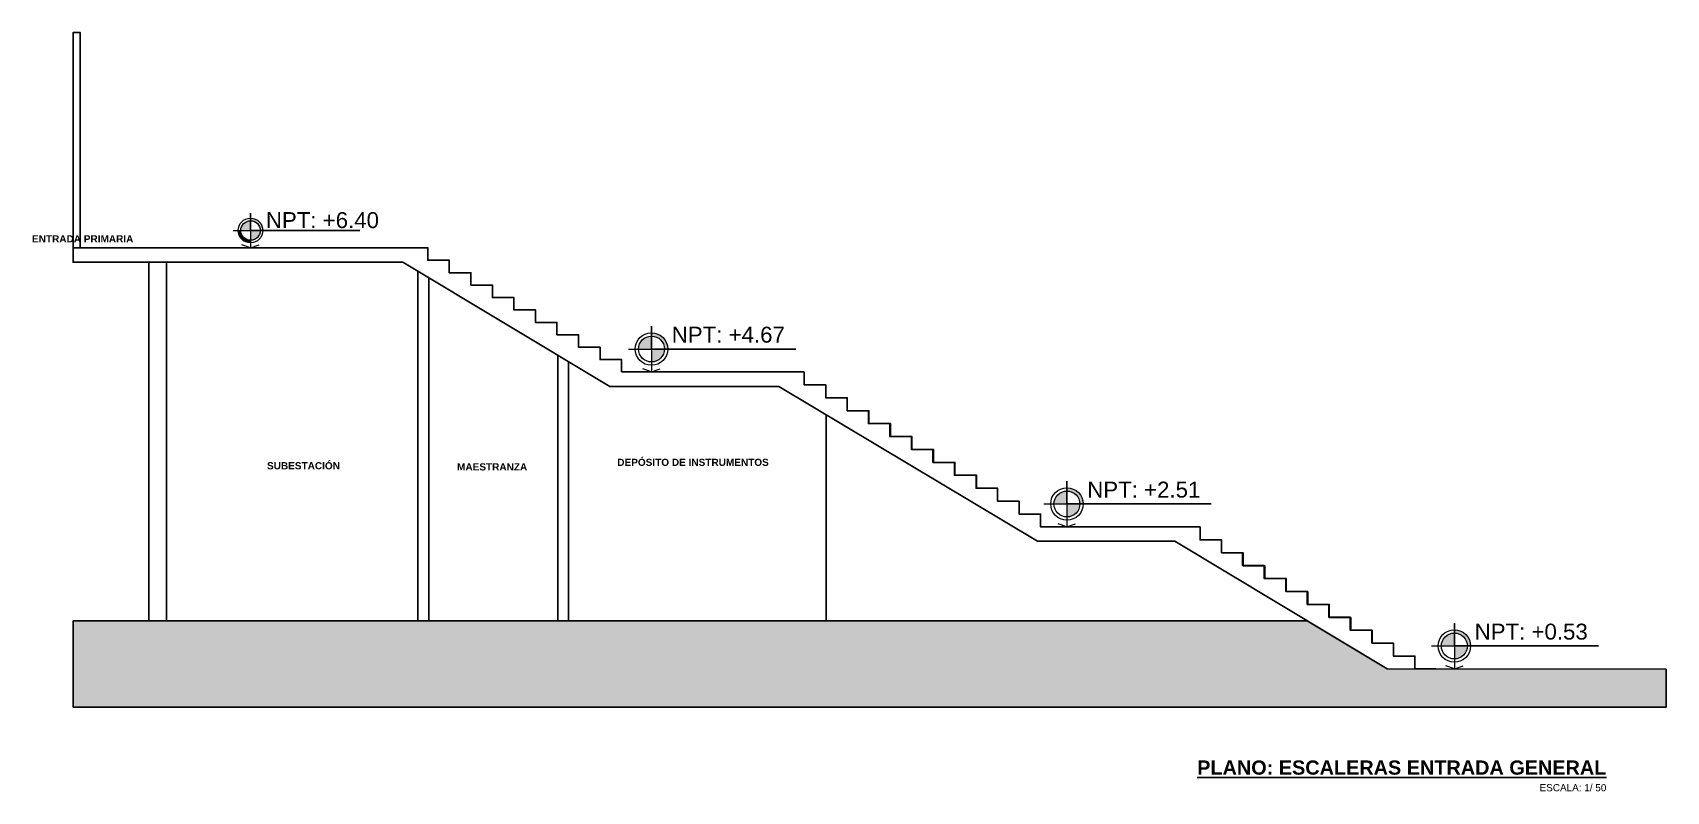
# Model space of a CAD drawing. Header units: metres. Extents: x 28 to 239, y -1 to 113.
# Drawn here: x 213.39 to 236.15, y 35.19 to 45.77 of the extents above; entities that cross this region are included whole.
import ezdxf
from ezdxf.enums import TextEntityAlignment as Align

# ---------------------------------------------------------------- set-up
doc = ezdxf.new("R2010")
doc.units = ezdxf.units.M
for name, color, linetype, lineweight in [('GRAFO01', 7, 'Continuous', 0), ('TEXTO 100', 7, 'Continuous', 20), ('TEXTO PETER', 7, 'Continuous', 25), ('TEXTOS-SUBTITULO', 7, 'Continuous', 30)]:
    doc.layers.add(name, color=color, linetype=linetype, lineweight=lineweight)
doc.layers.add('Terreno & Paisaje - Terrenos_Pen_No__169', color=7, linetype='Continuous', lineweight=13, true_color=0x68b353)
doc.styles.add('JOS', font='arial.ttf', dxfattribs={"height": 1})
doc.styles.add('PETER - TITULOS', font='swisse.ttf')
doc.styles.add('TURBO_BASS', font='swisseb.ttf')

msp = doc.modelspace()

# ---------------------------------------------------------------- hatches: boundary and pattern name
at = {"layer": 'Terreno & Paisaje - Terrenos_Pen_No__169', "linetype": 'Continuous', "true_color": 0x636466}
h = msp.add_hatch(dxfattribs=at)
h.set_pattern_fill('EARTH', color=251, scale=0.04, angle=90, style=0)
h.set_pattern_definition([(90, (284.8544439419651, -326.9612622742914), (-0.254, 0.254), [0.254, -0.254]), (90, (284.7591939419651, -326.9612622742914), (-0.254, 0.254), [0.254, -0.254]), (90, (284.6639439419652, -326.9612622742914), (-0.254, 0.254), [0.254, -0.254]), (180, (284.6321939419652, -326.9295122742914), (-0.254, -0.254), [0.254, -0.254]), (180, (284.6321939419652, -326.8342622742913), (-0.254, -0.254), [0.254, -0.254]), (180, (284.6321939419652, -326.7390122742914), (-0.254, -0.254), [0.254, -0.254])])
h.paths.add_polyline_path([(236.1540712792626, 36.36844081535043), (236.1540712792626, 36.89844081535034), (233.2021619714336, 36.89948717578536), (233.2009851012573, 36.89906163006514), (233.1997666355232, 36.89948802485776), (232.2627155698966, 36.89982018044196), (231.1505192407351, 37.56844081535036), (213.9552686557211, 37.56844081535036), (213.9552686557211, 36.36844081535043)])
at = {"layer": 'TEXTO 100', "ltscale": 1.3}
h = msp.add_hatch(color=256, dxfattribs=at)
edge = h.paths.add_edge_path()
edge.add_line((216.5652727419663, 43.0104598033015), (216.4287063771309, 43.01045980545729))
edge.add_line((216.4287063771309, 43.01045980545723), (216.4287063771309, 42.87389344089172))
edge.add_arc((216.4287063783445, 43.01045980545723), 0.1365663645655446, 269.9999994913017, 359.9999990956475)
edge = h.paths.add_edge_path()
edge.add_arc((216.4287063780749, 43.0104598033015), 0.1365663667210984, 90.00000039565421, 180)
edge.add_line((216.2921400122966, 43.0104598033015), (216.428706377132, 43.01045980545729))
edge.add_line((216.4287063771309, 43.01045980545723), (216.4287063771309, 43.14702617002274))
edge = h.paths.add_edge_path()
edge.add_line((216.4287063771309, 43.18187300504587), (216.4287063771309, 43.14702617002274))
edge.add_arc((216.428706376189, 43.0104598033015), 0.1365663667210984, 0, 89.99999960434582, ccw=False)
edge.add_line((216.5652727419663, 43.0104598033015), (216.6001195791457, 43.01045980545729))
edge.add_arc((216.4287063783445, 43.01045980545723), 0.1714132008012404, -1.272221872585407e-14, 90.00000040528427)
h = msp.add_hatch(color=256, dxfattribs=at)
edge = h.paths.add_edge_path()
edge.add_line((216.5652727419663, 43.0104598033015), (216.4287063771309, 43.01045980545729))
edge.add_line((216.4287063771309, 43.01045980545723), (216.4287063771309, 42.87389344089172))
edge.add_arc((216.4287063783445, 43.01045980545723), 0.1365663645655446, 269.9999994913017, 359.9999990956475)
edge = h.paths.add_edge_path()
edge.add_arc((216.4287063780749, 43.0104598033015), 0.1365663667210984, 90.00000039565421, 180)
edge.add_line((216.2921400122966, 43.0104598033015), (216.428706377132, 43.01045980545729))
edge.add_line((216.4287063771309, 43.01045980545723), (216.4287063771309, 43.14702617002274))
edge = h.paths.add_edge_path()
edge.add_line((216.4287063771309, 43.18187300504587), (216.4287063771309, 43.14702617002274))
edge.add_arc((216.428706376189, 43.0104598033015), 0.1365663667210984, 0, 89.99999960434582, ccw=False)
edge.add_line((216.5652727419663, 43.0104598033015), (216.6001195791457, 43.01045980545729))
edge.add_arc((216.4287063783445, 43.01045980545723), 0.1714132008012404, -1.272221872585407e-14, 90.00000040528427)
msp.add_hatch(color=256, dxfattribs=at).paths.add_polyline_path([(216.292140012242, 43.01045980545723), (216.2572931750714, 43.01045980545723, 0.4163528812831421), (216.4299574361066, 42.83905116888388), (216.4299574361066, 42.87389917104724, -0.4168992925091289)])
msp.add_hatch(color=256, dxfattribs=at).paths.add_polyline_path([(216.292140012242, 43.01045980545723), (216.2572931750714, 43.01045980545723, 0.4163528812831421), (216.4299574361066, 42.83905116888388), (216.4299574361066, 42.87389917104724, -0.4168992925091289)])
h = msp.add_hatch(color=7, dxfattribs=at)
edge = h.paths.add_edge_path()
edge.add_line((222.1956824615265, 41.3585717517937), (222.0150391217975, 41.35857175464514))
edge.add_line((222.0150391217975, 41.35857175464514), (222.0150391217975, 41.1779284152729))
edge.add_arc((222.015039123402, 41.35857175464514), 0.1806433393724134, 269.9999994913017, 359.9999990956475)
edge = h.paths.add_edge_path()
edge.add_arc((222.0150391230453, 41.3585717517937), 0.1806433422236752, 90.00000039565423, 180)
edge.add_line((221.8343957820694, 41.3585717517937), (222.0150391217983, 41.35857175464514))
edge.add_line((222.0150391217975, 41.35857175464514), (222.0150391217975, 41.53921509401738))
edge = h.paths.add_edge_path()
edge.add_line((222.0150391217975, 41.585308791138), (222.0150391217975, 41.53921509401738))
edge.add_arc((222.0150391205506, 41.3585717517937), 0.1806433422236752, 0, 89.99999960434582, ccw=False)
edge.add_line((222.1956824615265, 41.3585717517937), (222.2417761614985, 41.35857175464514))
edge.add_arc((222.015039123402, 41.35857175464514), 0.2267370380968789, -1.272221872585407e-14, 90.00000040528428)
h = msp.add_hatch(color=7, dxfattribs=at)
edge = h.paths.add_edge_path()
edge.add_line((222.1956824615265, 41.3585717517937), (222.0150391217975, 41.35857175464514))
edge.add_line((222.0150391217975, 41.35857175464514), (222.0150391217975, 41.1779284152729))
edge.add_arc((222.015039123402, 41.35857175464514), 0.1806433393724134, 269.9999994913017, 359.9999990956475)
edge = h.paths.add_edge_path()
edge.add_arc((222.0150391230453, 41.3585717517937), 0.1806433422236752, 90.00000039565423, 180)
edge.add_line((221.8343957820694, 41.3585717517937), (222.0150391217983, 41.35857175464514))
edge.add_line((222.0150391217975, 41.35857175464514), (222.0150391217975, 41.53921509401738))
edge = h.paths.add_edge_path()
edge.add_line((222.0150391217975, 41.585308791138), (222.0150391217975, 41.53921509401738))
edge.add_arc((222.0150391205506, 41.3585717517937), 0.1806433422236752, 0, 89.99999960434582, ccw=False)
edge.add_line((222.1956824615265, 41.3585717517937), (222.2417761614985, 41.35857175464514))
edge.add_arc((222.015039123402, 41.35857175464514), 0.2267370380968789, -1.272221872585407e-14, 90.00000040528428)
h = msp.add_hatch(color=7, dxfattribs=at)
edge = h.paths.add_edge_path()
edge.add_line((227.9839728260909, 39.19857175179371), (227.8033294863619, 39.19857175464514))
edge.add_line((227.8033294863619, 39.19857175464514), (227.8033294863619, 39.01792841527291))
edge.add_arc((227.8033294879664, 39.19857175464514), 0.1806433393724134, 269.9999994913017, 359.9999990956475)
edge = h.paths.add_edge_path()
edge.add_arc((227.8033294876097, 39.19857175179371), 0.1806433422236752, 90.00000039565423, 180)
edge.add_line((227.6226861466338, 39.19857175179371), (227.8033294863628, 39.19857175464514))
edge.add_line((227.8033294863619, 39.19857175464514), (227.8033294863619, 39.37921509401738))
edge = h.paths.add_edge_path()
edge.add_line((227.8033294863619, 39.42530879113801), (227.8033294863619, 39.37921509401738))
edge.add_arc((227.803329485115, 39.19857175179371), 0.1806433422236752, 0, 89.99999960434582, ccw=False)
edge.add_line((227.9839728260909, 39.19857175179371), (228.030066526063, 39.19857175464514))
edge.add_arc((227.8033294879664, 39.19857175464514), 0.2267370380968789, -1.272221872585407e-14, 90.00000040528428)
h = msp.add_hatch(color=7, dxfattribs=at)
edge = h.paths.add_edge_path()
edge.add_line((227.9839728260909, 39.19857175179368), (227.8033294863619, 39.19857175464512))
edge.add_line((227.8033294863619, 39.19857175464517), (227.8033294863619, 39.01792841527293))
edge.add_arc((227.8033294879664, 39.19857175464517), 0.1806433393724134, 269.9999994913017, 359.9999990956475)
edge = h.paths.add_edge_path()
edge.add_arc((227.8033294876097, 39.19857175179368), 0.1806433422236752, 90.00000039565423, 180)
edge.add_line((227.6226861466338, 39.19857175179368), (227.8033294863628, 39.19857175464512))
edge.add_line((227.8033294863619, 39.19857175464517), (227.8033294863619, 39.37921509401741))
edge = h.paths.add_edge_path()
edge.add_line((227.8033294863619, 39.42530879113804), (227.8033294863619, 39.37921509401741))
edge.add_arc((227.803329485115, 39.19857175179368), 0.1806433422236752, 0, 89.99999960434582, ccw=False)
edge.add_line((227.9839728260909, 39.19857175179368), (228.030066526063, 39.19857175464512))
edge.add_arc((227.8033294879664, 39.19857175464517), 0.2267370380968789, -1.272221872585407e-14, 90.00000040528428)
h = msp.add_hatch(color=7, dxfattribs=at)
edge = h.paths.add_edge_path()
edge.add_line((233.3816284409863, 37.2191925665085), (233.2009851012573, 37.21919256935993))
edge.add_line((233.2009851012573, 37.21919256935993), (233.2009851012573, 37.03854922998769))
edge.add_arc((233.2009851028618, 37.21919256935993), 0.1806433393724134, 269.9999994913017, 359.9999990956475)
edge = h.paths.add_edge_path()
edge.add_arc((233.2009851025051, 37.2191925665085), 0.1806433422236752, 90.00000039565423, 180)
edge.add_line((233.0203417615292, 37.2191925665085), (233.2009851012581, 37.21919256935993))
edge.add_line((233.2009851012573, 37.21919256935993), (233.2009851012573, 37.39983590873217))
edge = h.paths.add_edge_path()
edge.add_line((233.2009851012573, 37.4459296058528), (233.2009851012573, 37.39983590873217))
edge.add_arc((233.2009851000104, 37.2191925665085), 0.1806433422236752, 0, 89.99999960434582, ccw=False)
edge.add_line((233.3816284409863, 37.2191925665085), (233.4277221409583, 37.21919256935993))
edge.add_arc((233.2009851028618, 37.21919256935993), 0.2267370380968789, -1.272221872585407e-14, 90.00000040528428)
h = msp.add_hatch(color=7, dxfattribs=at)
edge = h.paths.add_edge_path()
edge.add_line((233.3816284409863, 37.21919256650847), (233.2009851012573, 37.2191925693599))
edge.add_line((233.2009851012573, 37.21919256935996), (233.2009851012573, 37.03854922998772))
edge.add_arc((233.2009851028618, 37.21919256935996), 0.1806433393724134, 269.9999994913017, 359.9999990956475)
edge = h.paths.add_edge_path()
edge.add_arc((233.2009851025051, 37.21919256650847), 0.1806433422236752, 90.00000039565423, 180)
edge.add_line((233.0203417615292, 37.21919256650847), (233.2009851012581, 37.2191925693599))
edge.add_line((233.2009851012573, 37.21919256935996), (233.2009851012573, 37.3998359087322))
edge = h.paths.add_edge_path()
edge.add_line((233.2009851012573, 37.44592960585283), (233.2009851012573, 37.3998359087322))
edge.add_arc((233.2009851000104, 37.21919256650847), 0.1806433422236752, 0, 89.99999960434582, ccw=False)
edge.add_line((233.3816284409863, 37.21919256650847), (233.4277221409583, 37.2191925693599))
edge.add_arc((233.2009851028618, 37.21919256935996), 0.2267370380968789, -1.272221872585407e-14, 90.00000040528428)

# ---------------------------------------------------------------- linework, layer by layer
at = {"color": 0}
msp.add_line((213.9552686557211, 42.76844081535035), (218.9046462164921, 42.76844081535035), dxfattribs=at)
msp.add_line((213.9552686557211, 42.76844081535035), (218.9046462164921, 42.76844081535035), dxfattribs=at)
msp.add_line((220.7105643430926, 37.56844081535036), (213.9552686557211, 37.56844081535036))
for points in [[(213.9552686557211, 42.76844081535035), (213.9552686557211, 45.76844081535035), (214.0552686557211, 45.76844081535035), (214.0552686557211, 42.76844081535035)], [(213.9552686557211, 42.76844081535035), (213.9552686557211, 45.76844081535035), (214.0552686557211, 45.76844081535035), (214.0552686557211, 42.76844081535035)], [(213.9552686557211, 42.76844081535035), (213.9552686557211, 42.56844081535036), (218.5496326738003, 42.56844081535036), (221.4328718556204, 40.83849740614968), (223.7885952084607, 40.83849740614968), (227.3931623709153, 38.67844081535034), (229.3041240490305, 38.67844081535034), (232.2627155698966, 36.89982018044196), (236.1540712792626, 36.89844081535034)], [(213.9552686557211, 42.76844081535035), (213.9552686557211, 42.56844081535036), (218.5496326738003, 42.56844081535036), (221.4328718556204, 40.83849740614971), (223.7885952084607, 40.83849740614971), (227.3931623709153, 38.67844081535031), (229.3041240490305, 38.67844081535031), (232.2627155698966, 36.89982018044196), (236.1540712792626, 36.89844081535034)], [(221.5984127377698, 41.03844081535033), (221.5984127377698, 41.21144081535033), (221.2984127377698, 41.21144081535033), (221.2984127377698, 41.38444081535033), (220.9984127377698, 41.38444081535033), (220.9984127377698, 41.55744081535033), (220.6984127377698, 41.55744081535033), (220.6984127377698, 41.73044081535033), (220.3984127377698, 41.73044081535033), (220.3984127377698, 41.90344081535034), (220.0984127377698, 41.90344081535034), (220.0984127377698, 42.07644081535034), (219.7984127377698, 42.07644081535034), (219.7984127377698, 42.24944081535034), (219.4984127377698, 42.24944081535034), (219.4984127377698, 42.42244081535034), (219.1984127377698, 42.42244081535034), (219.1984127377698, 42.59544081535034), (218.8984127377698, 42.59544081535034), (218.8984127377698, 42.76844081535035)], [(221.5984127377698, 41.03844081535033), (224.1431913092648, 41.03844081535033)], [(221.5984127377698, 41.03844081535033), (224.1431913092648, 41.03844081535033)], [(226.8364495896904, 39.41906163006513), (226.5431914478472, 39.41844081535021), (226.5431914478472, 39.59844081535022), (226.2431913092644, 39.59844081535022), (226.2431913092644, 39.77844081535022), (225.9431913092644, 39.77844081535022), (225.9431913092644, 39.95844081535023), (225.6431913092645, 39.95844081535026), (225.6431913092645, 40.13844081535026), (225.3431913092646, 40.13844081535029), (225.3431913092646, 40.3184408153503), (225.0431913092646, 40.3184408153503), (225.0431913092646, 40.49844081535031), (224.7431913092644, 40.49844081535031), (224.7431913092644, 40.67844081535031), (224.4431913092646, 40.67844081535031), (224.4431913092646, 40.85844081535032), (224.1431913092648, 40.85844081535032), (224.1431913092648, 41.03844081535033)], [(226.8364495896904, 39.41906163006513), (226.5431914478472, 39.41844081535021), (226.5431914478472, 39.59844081535022), (226.2431913092644, 39.59844081535022), (226.2431913092644, 39.77844081535022), (225.9431913092644, 39.77844081535022), (225.9431913092644, 39.95844081535023), (225.6431913092646, 39.95844081535029), (225.6431913092646, 40.13844081535024), (225.3431913092646, 40.13844081535029), (225.3431913092646, 40.3184408153503), (225.0431913092646, 40.3184408153503), (225.0431913092646, 40.49844081535031), (224.7431913092645, 40.49844081535031), (224.7431913092645, 40.67844081535031), (224.4431913092646, 40.67844081535031), (224.4431913092646, 40.85844081535032), (224.1431913092648, 40.85844081535032), (224.1431913092648, 41.03844081535033)], [(227.7297078701164, 38.87968244478003), (227.4364497282732, 38.87906163006511), (227.4364497282732, 39.05906163006512), (227.1364495896905, 39.05906163006512), (227.1364495896905, 39.23906163006512), (226.8364495896904, 39.23906163006512), (226.8364495896904, 39.41906163006513), (226.5364495896906, 39.41906163006516), (226.5364495896906, 39.59906163006517), (226.2364495896906, 39.59906163006519), (226.2364495896906, 39.7790616300652), (225.9364495896906, 39.7790616300652), (225.9364495896906, 39.95906163006521), (225.6364495896905, 39.95906163006521), (225.6364495896905, 40.13906163006521), (225.3364495896907, 40.13906163006521), (225.3364495896907, 40.31906163006522), (225.0364495896908, 40.31906163006522), (225.0364495896908, 40.49906163006523)], [(227.7297078701165, 38.87968244478003), (227.4364497282732, 38.87906163006511), (227.4364497282732, 39.05906163006512), (227.1364495896905, 39.05906163006512), (227.1364495896905, 39.23906163006512), (226.8364495896904, 39.23906163006512), (226.8364495896904, 39.41906163006513), (226.5364495896906, 39.41906163006513), (226.5364495896906, 39.59906163006519), (226.2364495896906, 39.59906163006519), (226.2364495896906, 39.7790616300652), (225.9364495896906, 39.7790616300652), (225.9364495896906, 39.95906163006521), (225.6364495896905, 39.95906163006521), (225.6364495896905, 40.13906163006521), (225.3364495896907, 40.13906163006521), (225.3364495896907, 40.31906163006522), (225.0364495896908, 40.31906163006522), (225.0364495896908, 40.49906163006523)], [(227.4472913092648, 38.87844081535033), (229.6580262464341, 38.87844081535033)], [(227.4472913092648, 38.87844081535036), (229.6580262464341, 38.87844081535036)], [(232.3512845268598, 37.25906163006513), (232.0580263850165, 37.25844081535021), (232.0580263850165, 37.43844081535022), (231.7580262464338, 37.43844081535022), (231.7580262464338, 37.61844081535023), (231.4580262464337, 37.61844081535023), (231.4580262464337, 37.79844081535023), (231.1580262464339, 37.79844081535026), (231.1580262464339, 37.97844081535027), (230.858026246434, 37.9784408153503), (230.858026246434, 38.1584408153503), (230.5580262464339, 38.1584408153503), (230.5580262464339, 38.33844081535031), (230.2580262464338, 38.33844081535031), (230.2580262464338, 38.51844081535032), (229.958026246434, 38.51844081535032), (229.958026246434, 38.69844081535032), (229.6580262464341, 38.69844081535032), (229.6580262464341, 38.87844081535033)], [(232.3512845268598, 37.25906163006516), (232.0580263850165, 37.25844081535024), (232.0580263850165, 37.43844081535019), (231.7580262464338, 37.43844081535019), (231.7580262464338, 37.61844081535025), (231.4580262464337, 37.61844081535025), (231.4580262464337, 37.7984408153502), (231.1580262464339, 37.79844081535026), (231.1580262464339, 37.97844081535027), (230.858026246434, 37.97844081535027), (230.858026246434, 38.15844081535033), (230.5580262464339, 38.15844081535033), (230.5580262464339, 38.33844081535028), (230.2580262464338, 38.33844081535028), (230.2580262464338, 38.51844081535035), (229.958026246434, 38.51844081535035), (229.958026246434, 38.6984408153503), (229.6580262464341, 38.6984408153503), (229.6580262464341, 38.87844081535036)], [(232.9445426687031, 36.90030325949482), (232.6512845268598, 36.8996824447799), (232.6512845268598, 37.07968244477991), (232.3512843882771, 37.07968244477991), (232.3512843882771, 37.25968244477991), (232.0512843882771, 37.25968244477991), (232.0512843882771, 37.43968244477992), (231.7512843882772, 37.43968244477995), (231.7512843882772, 37.61968244477995), (231.4512843882773, 37.61968244477998), (231.4512843882773, 37.79968244477999), (231.1512843882772, 37.79968244477999), (231.1512843882772, 37.97968244478), (230.8512843882771, 37.97968244478), (230.8512843882771, 38.15968244478), (230.5512843882773, 38.15968244478), (230.5512843882773, 38.33968244478001), (230.2512843882775, 38.33968244478001), (230.2512843882775, 38.51968244478002)], [(232.9445426687031, 36.90030325949482), (232.6512845268598, 36.8996824447799), (232.6512845268598, 37.07968244477991), (232.3512843882771, 37.07968244477991), (232.3512843882771, 37.25968244477991), (232.0512843882771, 37.25968244477991), (232.0512843882771, 37.43968244477992), (231.7512843882772, 37.43968244477992), (231.7512843882772, 37.61968244477998), (231.4512843882773, 37.61968244477998), (231.4512843882773, 37.79968244477999), (231.1512843882772, 37.79968244477999), (231.1512843882772, 37.97968244478), (230.8512843882771, 37.97968244478), (230.8512843882771, 38.15968244478), (230.5512843882773, 38.15968244478), (230.5512843882773, 38.33968244478001), (230.2512843882775, 38.33968244478001), (230.2512843882775, 38.51968244478002)]]:
    msp.add_lwpolyline(points, dxfattribs=at)
for points in [[(215.0096990615047, 37.56844081535036), (215.0096990615047, 42.56844081535036)], [(215.2596990615047, 37.56844081535036), (215.2596990615047, 42.56844081535036)], [(218.7605643430911, 37.56844081535036), (218.7605643430911, 42.44188182108371)], [(218.9105643430911, 37.56844081535036), (218.9105643430911, 42.35188182628053)], [(220.7105643430926, 37.56844081535036), (220.7105643430926, 41.27188188864159)], [(220.8605643430926, 37.56844081535036), (220.8605643430926, 41.18188189383841)], [(224.4496349385188, 37.56844081535036), (224.4496349385188, 40.44236573171037)]]:
    msp.add_lwpolyline(points)
msp.add_lwpolyline([(236.1540712792626, 36.89844081535034), (232.2627155698966, 36.89982018044196), (231.1505192407351, 37.56844081535036), (213.9552686557211, 37.56844081535036), (213.9552686557211, 36.36844081535043), (236.1540712792626, 36.36844081535043)], close=True)
at = {"layer": 'TEXTO 100', "ltscale": 1.3}
for points in [[(216.1879384473478, 43.01045980545723), (217.949275736239, 43.01045980545723), (216.4299574361066, 43.01045980545723), (216.4299574361066, 43.25247879125283), (216.4299574361066, 42.76844081535035)], [(216.1879384473478, 43.01045980545723), (217.949275736239, 43.01045980545723), (216.4299574361066, 43.01045980545723), (216.4299574361066, 43.25247879125283), (216.4299574361066, 42.76844081535035)], [(216.4299574361066, 42.76844081535035), (216.3089668000537, 42.81078076445453)], [(216.4299574361066, 42.76844081535035), (216.3089668000537, 42.81078076445453)], [(216.4299574361066, 42.76844081535035), (216.5505038856155, 42.81202933234056)], [(216.4299574361066, 42.76844081535035), (216.5505038856156, 42.81202933234056)], [(222.0150391217975, 41.03844081535033), (221.8940484857446, 41.08078076445452)], [(222.0150391217975, 41.03844081535033), (221.8940484857446, 41.08078076445452)], [(222.0150391217975, 41.03844081535033), (222.1355855713064, 41.08202933234054)], [(222.0150391217975, 41.03844081535033), (222.1355855713064, 41.08202933234054)], [(227.8033294863619, 38.87844081535033), (227.9238759358709, 38.92202933234054)], [(227.8033294863619, 38.87844081535036), (227.9238759358709, 38.92202933234057)], [(227.8033294863619, 38.87844081535033), (227.6823388503091, 38.92078076445452)], [(227.8033294863619, 38.87844081535036), (227.6823388503091, 38.92078076445455)], [(233.2009851012573, 36.89906163006512), (233.0799944652044, 36.94140157916931)], [(233.2009851012573, 36.89906163006515), (233.0799944652044, 36.94140157916934)], [(233.2009851012573, 36.89906163006512), (233.3215315507663, 36.94265014705533)], [(233.2009851012573, 36.89906163006515), (233.3215315507663, 36.94265014705536)]]:
    msp.add_lwpolyline(points, dxfattribs=at)
at = {"layer": 'TEXTO 100', "color": 7, "ltscale": 1.3}
for points in [[(221.6949081842852, 41.35857175464514), (224.0247194129781, 41.35857175464514), (222.0150391217975, 41.35857175464514), (222.0150391217975, 41.67870268823702), (222.0150391217975, 41.03844081535033)], [(221.6949081842852, 41.35857175464514), (224.0247194129781, 41.35857175464514), (222.0150391217975, 41.35857175464514), (222.0150391217975, 41.67870268823702), (222.0150391217975, 41.03844081535033)], [(227.4831985488496, 39.19857175464514), (229.8130097775426, 39.19857175464514), (227.8033294863619, 39.19857175464514), (227.8033294863619, 39.51870268823703), (227.8033294863619, 38.87844081535033)], [(227.4831985488496, 39.19857175464517), (229.8130097775426, 39.19857175464517), (227.8033294863619, 39.19857175464517), (227.8033294863619, 39.518702688237), (227.8033294863619, 38.87844081535036)], [(232.880854163745, 37.21919256935993), (235.2106653924379, 37.21919256935993), (233.2009851012573, 37.21919256935993), (233.2009851012573, 37.53932350295182), (233.2009851012573, 36.89906163006512)], [(232.880854163745, 37.21919256935996), (235.2106653924379, 37.21919256935996), (233.2009851012573, 37.21919256935996), (233.2009851012573, 37.53932350295179), (233.2009851012573, 36.89906163006515)]]:
    msp.add_lwpolyline(points, dxfattribs=at)
at = {"layer": 'TEXTO 100', "ltscale": 1.3}
for radius in [0.1714132020600502, 0.1714132020600502, 0.1365663648891934, 0.1365663648891934]:
    msp.add_circle((216.4287063771309, 43.01045980545723), radius, dxfattribs=at)
at = {"layer": 'TEXTO 100', "color": 7, "ltscale": 1.3}
for centre, radius in [((222.0150391217975, 41.35857175464514), 0.2267370397619712), ((222.0150391217975, 41.35857175464514), 0.2267370397619712), ((222.0150391217975, 41.35857175464514), 0.1806433398005204), ((222.0150391217975, 41.35857175464514), 0.1806433398005204), ((227.8033294863619, 39.19857175464514), 0.2267370397619712), ((227.8033294863619, 39.19857175464517), 0.2267370397619712), ((227.8033294863619, 39.19857175464514), 0.1806433398005204), ((227.8033294863619, 39.19857175464517), 0.1806433398005204), ((233.2009851012573, 37.21919256935993), 0.2267370397619712), ((233.2009851012573, 37.21919256935996), 0.2267370397619712), ((233.2009851012573, 37.21919256935993), 0.1806433398005204), ((233.2009851012573, 37.21919256935996), 0.1806433398005204)]:
    msp.add_circle(centre, radius, dxfattribs=at)

# ---------------------------------------------------------------- texts
at = {"layer": 'GRAFO01', "style": 'JOS'}
for s, p in [('NPT: +6.40', (216.6424424768036, 43.04477956639414)), ('NPT: +6.40', (216.6424424768036, 43.04477956639414)), ('NPT: +4.67', (222.2977455804306, 41.4478307291368)), ('NPT: +4.67', (222.2977455804306, 41.4478307291368)), ('NPT: +2.51', (228.086035944995, 39.2878307291368)), ('NPT: +2.51', (228.086035944995, 39.28783072913677)), ('NPT: +0.53', (233.4836915598904, 37.30845154385159)), ('NPT: +0.53', (233.4836915598904, 37.30845154385156))]:
    msp.add_text(s, height=0.2218070513746775, rotation=8.130006654569783e-09, dxfattribs=at).set_placement(p)
at = {"layer": 'TEXTO PETER', "insert": (235.3186487009164, 35.19328810851619), "char_height": 0.198, "attachment_point": 9, "style": 'PETER - TITULOS'}
msp.add_mtext('{\\fSwis721 Ex BT|b1|i0|c0|p34;\\LPLANO: ESCALERAS ENTRADA GENERAL\\P\\fSwis721 Ex BT|b0|i0|c0|p34;\\H0.5x;\\lESCALA: 1/ 50}', dxfattribs=at)
at = {"layer": 'TEXTOS-SUBTITULO', "style": 'TURBO_BASS'}
for s, p in [('ENTRADA PRIMARIA', (214.0901806388861, 42.8444026489077)), ('ENTRADA PRIMARIA', (214.0901806388861, 42.8444026489077)), ('DEPÓSITO DE INSTRUMENTOS', (222.5937426631335, 39.72930423207015)), ('SUBESTACIÓN ', (217.1856506344551, 39.68183334049002)), ('MAESTRANZA', (219.794817795883, 39.6660101802189))]:
    msp.add_text(s, height=0.1, rotation=359.9999991662367, dxfattribs=at).set_placement(p, align=Align.CENTER)

doc.saveas('drawing.dxf')
